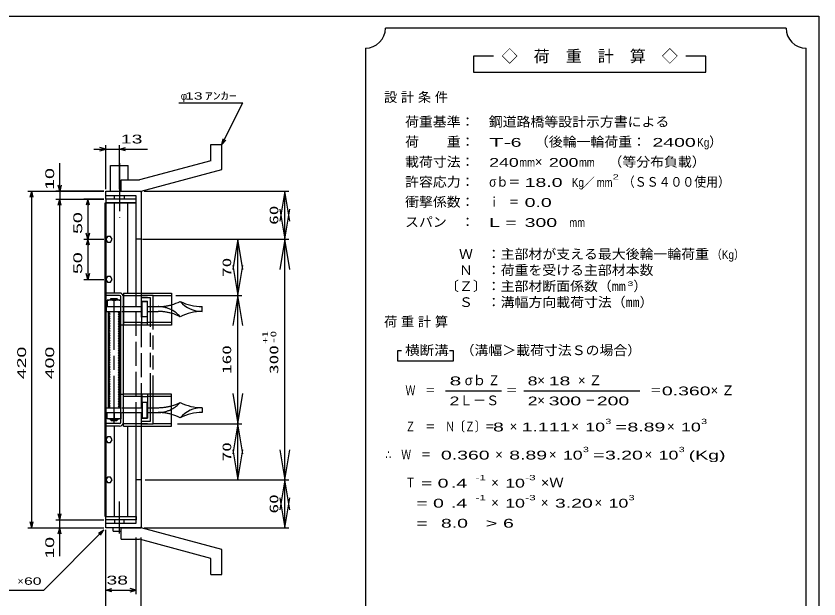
# Model space of a CAD drawing. Units: millimetres at full size, sheet at 1:5. Extents: x -910 to 868, y -641 to 524.
# Drawn here: x -134 to 868, y -203 to 524 of the extents above; entities that cross this region are included whole.
import ezdxf
from ezdxf.enums import TextEntityAlignment as Align

# ---------------------------------------------------------------- set-up
doc = ezdxf.new("R2010")
doc.units = ezdxf.units.MM
doc.header["$LTSCALE"] = 5
for name, pattern in [('CHAIN', [18.5, 12, -1.5, 3.5, -1.5]), ('CHAIN_DOUBLE_DASH', [23.5, 12, -1.5, 3.5, -1.5, 3.5, -1.5]), ('DASHED', [7.5, 6, -1.5]), ('LONG_DASHED_DOTTED', [15.25, 12, -1.5, 0.25, -1.5])]:
    doc.linetypes.add(name, pattern=pattern)
for name, color, linetype, lineweight in [('0_2', 150, 'Continuous', 25), ('16', 3, 'Continuous', 25), ('17', 2, 'Continuous', 25), ('19', 6, 'Continuous', 25), ('22', 4, 'Continuous', 25), ('24', 2, 'Continuous', 25)]:
    doc.layers.add(name, color=color, linetype=linetype, lineweight=lineweight)
doc.styles.add('ベクトル', font='')
doc.styles.add('ＭＳ ゴシック', font='')
doc.styles.get('ベクトル').set_extended_font_data('ベクトル')
doc.styles.get('ＭＳ ゴシック').set_extended_font_data('MS Gothic')

# ---------------------------------------------------------------- blocks, each defined once
blk = doc.blocks.new('open_arrow')
at = {"color": 0, "linetype": 'Continuous', "lineweight": -2}
blk.add_lwpolyline([(7.5, 1.25), (0, 0), (7.5, -1.25)], dxfattribs=at)

msp = doc.modelspace()

# ---------------------------------------------------------------- hatches: boundary and pattern name
at = {"layer": '17', "lineweight": 13}
h = msp.add_hatch(dxfattribs=at)
h.set_pattern_fill('USER', style=0, pattern_type=2)
h.set_pattern_definition([(135, (-120.576, 464.955), (-1.06066, -1.06066), [])])
h.paths.add_polyline_path([(-18.7, 35.883), (-18.7, 155.883), (-16.7, 155.883), (-16.7, 35.883)])
h = msp.add_hatch(dxfattribs=at)
h.set_pattern_fill('USER', style=0, pattern_type=2)
h.set_pattern_definition([(135, (-113.576, 464.955), (-1.06066, -1.06066), [])])
h.paths.add_polyline_path([(-6.7, 35.883), (-6.7, 155.883), (-4.7, 155.883), (-4.7, 35.883)])

# ---------------------------------------------------------------- linework, layer by layer
at = {"layer": '0_2'}
for p, q in [((-862, 524.25), (868, 524.25)), ((868, 524.25), (868, -575.75))]:
    msp.add_line(p, q, dxfattribs=at)
at = {"layer": '16'}
for p, q in [((-22.7, -99.617), (-22.7, 291.383)), ((-22.7, 291.383), (-22, 291.383)), ((16, 295.883), (-22, 295.883)), ((-22, 295.883), (-22, 291.383)), ((-22, 291.383), (16, 291.383)), ((-22, 291.383), (-22, -99.617)), ((16, 291.383), (-22, 291.383)), ((-11.5, 291.383), (-11.5, 178.883)), ((5.5, 178.883), (5.5, 291.383)), ((16, 291.383), (16, 295.883)), ((16, 178.883), (16, 291.383)), ((-20.024, 249.333), (-22, 245.855)), ((-22, 245.855), (-19.976, 242.405)), ((-16.024, 249.361), (-20.024, 249.333)), ((-19.976, 242.405), (-15.976, 242.433)), ((-14, 245.883), (-16.024, 249.361)), ((-15.976, 242.433), (-14, 245.911)), ((-20.024, 199.333), (-22, 195.855)), ((-22, 195.855), (-19.976, 192.405)), ((-16.024, 199.361), (-20.024, 199.333)), ((-19.976, 192.405), (-15.976, 192.433)), ((-14, 195.883), (-16.024, 199.361)), ((-15.976, 192.433), (-14, 195.911)), ((-11.5, 12.883), (-11.5, -99.617)), ((5.5, -99.617), (5.5, 12.883)), ((16, -99.617), (16, 12.883)), ((-20.024, -0.667), (-22, -4.145)), ((-22, -4.145), (-19.976, -7.595)), ((-16.024, -0.639), (-20.024, -0.667)), ((-19.976, -7.595), (-15.976, -7.567)), ((-14, -4.117), (-16.024, -0.639)), ((-15.976, -7.567), (-14, -4.089)), ((-20.024, -50.667), (-22, -54.145)), ((-22, -54.145), (-19.976, -57.595)), ((-16.024, -50.639), (-20.024, -50.667)), ((-19.976, -57.595), (-15.976, -57.567)), ((-14, -54.117), (-16.024, -50.639)), ((-15.976, -57.567), (-14, -54.089)), ((-22, -99.617), (-22.7, -99.617)), ((-22, -99.617), (16, -99.617)), ((-22, -104.117), (-22, -99.617)), ((-22, -99.617), (16, -99.617)), ((16, -99.617), (16, -104.117)), ((16, -104.117), (-22, -104.117))]:
    msp.add_line(p, q, dxfattribs=at)
at = {"layer": '17', "color": 3}
for p, q in [((-4.8, 178.883), (-22, 178.883)), ((-22, 175.683), (-22, 178.883)), ((-4.8, 175.683), (-22, 175.683)), ((-3.2, 17.683), (-3.2, 174.083)), ((0, 178.883), (0, 138.883)), ((0, 178.883), (60, 178.883)), ((0, 17.683), (0, 174.083)), ((60, 178.883), (60, 138.883)), ((23, 168.883), (30, 168.883)), ((23, 138.883), (23, 168.883)), ((30, 138.883), (30, 168.883)), ((23, 142.083), (30, 142.083)), ((0, 138.883), (-3.2, 138.883)), ((60, 138.883), (0, 138.883)), ((-3.2, 52.883), (0, 52.883)), ((0, 12.883), (0, 52.883)), ((60, 52.883), (0, 52.883)), ((23, 52.883), (23, 22.883)), ((30, 52.883), (30, 22.883)), ((60, 12.883), (60, 52.883)), ((23, 49.683), (30, 49.683)), ((23, 22.883), (30, 22.883)), ((-4.8, 16.083), (-22, 16.083)), ((-22, 16.083), (-22, 12.883)), ((-4.8, 12.883), (-22, 12.883)), ((0, 12.883), (60, 12.883))]:
    msp.add_line(p, q, dxfattribs=at)
at = {"layer": '17'}
for p, q in [((-16.7, 170.383), (-15.2, 171.883)), ((-16.7, 169.883), (-16.7, 170.383)), ((-16.7, 170.383), (-6.7, 170.383)), ((-15.888, 169.883), (-15.888, 171.195)), ((-15.2, 171.883), (-8.2, 171.883)), ((-6.7, 170.383), (-8.2, 171.883)), ((-7.512, 169.883), (-7.512, 171.195)), ((-6.7, 169.883), (-6.7, 170.383)), ((-21.7, 161.883), (-21.7, 155.883)), ((-21.7, 161.883), (-3.2, 161.883)), ((-3.2, 169.883), (-20.2, 169.883)), ((-20.2, 169.883), (-20.2, 161.883)), ((-20.2, 161.883), (-3.2, 161.883)), ((-11.7, 161.883), (-11.7, 168.988)), ((-3.2, 161.883), (-3.2, 169.883)), ((23.5, 149.383), (23.5, 168.383)), ((23.5, 168.383), (29.5, 168.383)), ((29.5, 168.383), (29.5, 149.383)), ((98.3, 155.943), (98.3, 161.883)), ((-21.7, 155.883), (-3.2, 155.883)), ((-17.7, 35.883), (-17.7, 155.883)), ((-5.7, 155.883), (-5.7, 35.883)), ((29.5, 149.383), (23.5, 149.383)), ((29.5, 42.383), (23.5, 42.383)), ((23.5, 42.383), (23.5, 23.383)), ((29.5, 23.383), (29.5, 42.383)), ((-21.7, 29.883), (-21.7, 35.883)), ((-21.7, 35.883), (-3.2, 35.883)), ((98.3, 35.823), (98.3, 29.883)), ((-21.7, 29.883), (-3.2, 29.883)), ((-20.2, 21.883), (-20.2, 29.883)), ((-20.2, 29.883), (-3.2, 29.883)), ((-3.2, 21.883), (-20.2, 21.883)), ((-16.7, 21.883), (-16.7, 21.383)), ((-16.7, 21.383), (-6.7, 21.383)), ((-16.7, 21.383), (-15.2, 19.883)), ((-15.888, 21.883), (-15.888, 20.571)), ((-11.7, 29.883), (-11.7, 22.778)), ((-6.7, 21.383), (-8.2, 19.883)), ((-7.512, 21.883), (-7.512, 20.571)), ((-6.7, 21.883), (-6.7, 21.383)), ((-3.2, 29.883), (-3.2, 21.883)), ((23.5, 23.383), (29.5, 23.383)), ((-15.2, 19.883), (-8.2, 19.883))]:
    msp.add_line(p, q, dxfattribs=at)
at = {"layer": '17', "color": 33, "linetype": 'CHAIN'}
msp.add_line((-11.7, 15.729), (-11.7, 175.136), dxfattribs=at)
at = {"layer": '17', "color": 3, "linetype": 'DASHED'}
for p, q in [((0, 175.683), (60, 175.683)), ((23, 142.083), (0, 142.083)), ((60, 142.083), (30, 142.083)), ((23, 49.683), (0, 49.683)), ((60, 49.683), (30, 49.683)), ((0, 16.083), (60, 16.083))]:
    msp.add_line(p, q, dxfattribs=at)
at = {"layer": '17', "color": 171, "linetype": 'DASHED'}
for p, q in [((16, 12.883), (16, 178.883)), ((22, 178.883), (22, 12.883))]:
    msp.add_line(p, q, dxfattribs=at)
at = {"layer": '17', "linetype": 'DASHED'}
for p, q in [((-2.115, 161.883), (23.5, 161.883)), ((29.5, 161.883), (43.3, 161.883)), ((-2.115, 155.883), (23.5, 155.883)), ((29.5, 155.883), (43.3, 155.883)), ((-2.115, 35.883), (23.5, 35.883)), ((29.5, 35.883), (43.3, 35.883)), ((-2.115, 29.883), (23.5, 29.883)), ((29.5, 29.883), (43.3, 29.883))]:
    msp.add_line(p, q, dxfattribs=at)
at = {"layer": '17', "color": 7}
for p, q in [((-18.7, 35.883), (-18.7, 155.883)), ((-4.7, 155.883), (-4.7, 35.883))]:
    msp.add_line(p, q, dxfattribs=at)
at = {"layer": '17', "color": 3}
for centre, radius, start, end in [((-4.8, 174.083), 4.8, 0, 90), ((-4.8, 174.083), 1.6, 0, 90), ((-4.8, 17.683), 4.8, 270, 0), ((-4.8, 17.683), 1.6, 270, 0)]:
    msp.add_arc(centre, radius, start, end, dxfattribs=at)
at = {"layer": '17'}
for centre, radius, start, end in [((-15.95, 159.438), 10.453, 66.00934, 113.99066), ((-7.45, 159.438), 10.453, 66.00934, 113.99066), ((43.3, 223.306), 61.423, 285.77645, 296.59714), ((98.3, 192.383), 36.5, 221.11209, 270), ((98.3, 223.306), 61.423, 243.40286, 270), ((43.3, 125.383), 36.5, 41.11209, 62.77189), ((43.3, 94.46), 61.423, 63.40286, 74.22355), ((98.3, 94.46), 61.423, 90, 116.59714), ((43.3, 66.383), 36.5, 297.22811, 318.88791), ((43.3, 97.306), 61.423, 285.77645, 296.59714), ((98.3, 97.306), 61.423, 243.40286, 270), ((98.3, -0.617), 36.5, 90, 138.88791), ((-15.95, 32.328), 10.453, 246.00934, 293.99066), ((-7.45, 32.328), 10.453, 246.00934, 293.99066), ((43.3, -31.54), 61.423, 63.40286, 74.22355), ((98.3, -31.54), 61.423, 90, 116.59714)]:
    msp.add_arc(centre, radius, start, end, dxfattribs=at)
at = {"layer": '17', "linetype": 'DASHED'}
for centre, radius, start, end in [((43.3, 223.306), 61.423, 270, 285.77645), ((43.3, 125.383), 36.5, 62.77189, 90), ((43.3, 94.46), 61.423, 74.22355, 90), ((43.3, 97.306), 61.423, 270, 285.77645), ((43.3, 66.383), 36.5, 270, 297.22811), ((43.3, -31.54), 61.423, 74.22355, 90)]:
    msp.add_arc(centre, radius, start, end, dxfattribs=at)
at = {"layer": '19'}
for p, q in [((109, 363.883), (123, 363.883)), ((109, 343.883), (109, 363.883)), ((123, 332.883), (123, 363.883)), ((109, 343.883), (20, 319.883)), ((-16, 305.883), (-16, 337.883)), ((-16, 337.883), (6, 337.883)), ((6, 319.883), (6, 337.883)), ((22, 305.883), (123, 332.883)), ((-3, 319.883), (20, 319.883)), ((-3, 305.883), (-3, 319.883)), ((-22, 295.883), (-22, 305.883)), ((-22, 305.883), (21, 305.883)), ((-3, 305.883), (22, 305.883)), ((21, 305.883), (22, 304.883)), ((22, 304.883), (22, 178.883)), ((16, 299.883), (-22, 299.883)), ((-11, 295.883), (-11, 299.883)), ((1, 299.883), (1, 295.883)), ((16, 179.795), (16, 299.883)), ((22, 245.883), (16, 245.883)), ((16, -108.117), (16, 12.883)), ((22, 12.883), (22, -113.117)), ((22, -54.117), (16, -54.117)), ((-22, -114.117), (-22, -104.117)), ((-22, -108.117), (16, -108.117)), ((-11, -104.117), (-11, -108.117)), ((1, -108.117), (1, -104.117)), ((21, -114.117), (-22, -114.117)), ((-13, -118.117), (-13, -114.117)), ((-13, -118.117), (-3, -118.117)), ((-3, -114.117), (22, -114.117)), ((-3, -128.117), (-3, -114.117)), ((22, -113.117), (21, -114.117)), ((123, -141.117), (22, -114.117)), ((-3, -128.117), (20, -128.117)), ((109, -152.117), (20, -128.117)), ((123, -172.117), (123, -141.117)), ((109, -172.117), (109, -152.117)), ((109, -172.117), (123, -172.117))]:
    msp.add_line(p, q, dxfattribs=at)
at = {"layer": '19', "linetype": 'LONG_DASHED_DOTTED'}
for p, q in [((-5, 340.883), (-5, 272.883)), ((-5, -121.117), (-5, -81.117))]:
    msp.add_line(p, q, dxfattribs=at)
at = {"layer": '19', "linetype": 'CHAIN_DOUBLE_DASH'}
for p, q in [((37, 175.883), (22, 175.883)), ((33.8, 172.683), (22, 172.683)), ((33.8, 19.083), (33.8, 172.683)), ((37, 15.883), (37, 175.883)), ((22, 19.083), (33.8, 19.083)), ((22, 15.883), (37, 15.883))]:
    msp.add_line(p, q, dxfattribs=at)
at = {"layer": '22'}
for p, q in [((69, 415.883), (149, 415.883)), ((123, 363.883), (149, 415.883)), ((123, 363.883), (124.5, 371.183)), ((-22, 308.383), (-22, 363.383)), ((-5, 308.383), (-5, 363.383)), ((123, 363.883), (128, 369.383)), ((-37, 358.383), (-22, 358.383)), ((-22, 358.383), (-29.5, 360.383)), ((-29.5, 356.383), (-22, 358.383)), ((-22, 358.383), (-5, 358.383)), ((-5, 358.383), (2.5, 360.383)), ((2.5, 356.383), (-5, 358.383)), ((-5, 358.383), (30, 358.383)), ((-79.5, 305.883), (-79.5, 340.883)), ((-79.5, 305.883), (-81.5, 313.383)), ((-77.5, 313.383), (-79.5, 305.883)), ((-119.5, 305.883), (-24.5, 305.883)), ((-116.5, 298.383), (-114.5, 305.883)), ((-112.5, 298.383), (-114.5, 305.883)), ((-114.5, -114.117), (-114.5, 305.883)), ((-24.5, 305.883), (-84.5, 305.883)), ((-79.5, 305.883), (-79.5, 295.883)), ((26, 305.883), (206.594, 305.883)), ((201.594, 245.883), (201.594, 305.883)), ((-84.5, 295.883), (-24.5, 295.883)), ((-81.5, 288.383), (-79.5, 295.883)), ((-77.5, 288.383), (-79.5, 295.883)), ((-79.5, -104.117), (-79.5, 295.883)), ((-24.5, 295.883), (-49.5, 295.883)), ((-44.5, 295.883), (-46.5, 288.383)), ((-42.5, 288.383), (-44.5, 295.883)), ((-44.5, 295.883), (-44.5, 245.883)), ((-44.5, 245.883), (-46.5, 253.383)), ((-42.5, 253.383), (-44.5, 245.883)), ((-49.5, 245.883), (-24.5, 245.883)), ((-44.5, 245.883), (-46.5, 238.383)), ((-42.5, 238.383), (-44.5, 245.883)), ((-44.5, 245.883), (-44.5, 195.883)), ((24, 245.883), (147.779, 245.883)), ((29, 245.883), (206.594, 245.883)), ((29, 245.883), (206.594, 245.883)), ((142.779, 175.883), (142.779, 245.883)), ((201.594, -54.117), (201.594, 245.883)), ((-44.5, 195.883), (-46.5, 203.383)), ((-42.5, 203.383), (-44.5, 195.883)), ((-49.5, 195.883), (-24.5, 195.883)), ((65.451, 175.883), (147.779, 175.883)), ((65.451, 175.883), (147.779, 175.883)), ((142.779, 15.883), (142.779, 175.883)), ((67.566, 15.883), (147.779, 15.883)), ((67.566, 15.883), (147.779, 15.883)), ((142.779, -54.117), (142.779, 15.883)), ((27, -54.117), (147.779, -54.117)), ((32, -54.117), (206.594, -54.117)), ((32, -54.117), (206.594, -54.117)), ((201.594, -114.117), (201.594, -54.117)), ((-79.5, -104.117), (-81.5, -96.617)), ((-79.5, -104.117), (-77.5, -96.617)), ((-114.5, -114.117), (-116.5, -106.617)), ((-114.5, -114.117), (-112.5, -106.617)), ((-84.5, -104.117), (-24.5, -104.117)), ((-79.5, -114.117), (-79.5, -104.117)), ((-119.5, -114.117), (-24.5, -114.117)), ((-99.5, -191.617), (-24.5, -116.617)), ((-84.5, -114.117), (-24.5, -114.117)), ((-81.5, -121.617), (-79.5, -114.117)), ((-77.5, -121.617), (-79.5, -114.117)), ((-79.5, -149.117), (-79.5, -114.117)), ((-31, -120.617), (-24.5, -116.617)), ((-28.5, -123.117), (-24.5, -116.617)), ((-22, -196.617), (-22, -116.617)), ((-22, -231.617), (-22, -116.617)), ((26, -114.117), (206.594, -114.117)), ((16, -196.617), (16, -126.117)), ((22, -231.617), (22, -126.117)), ((-22, -191.617), (-14.5, -189.617)), ((16, -191.617), (8.5, -189.617)), ((-199.5, -191.617), (-99.5, -191.617)), ((-14.5, -193.617), (-22, -191.617)), ((-22, -191.617), (16, -191.617)), ((8.5, -193.617), (16, -191.617))]:
    msp.add_line(p, q, dxfattribs=at)
at = {"layer": '24', "color": 4}
for p, q in [((827, 509.25), (327, 509.25)), ((302, 484.25), (302, -290.75)), ((852, -290.75), (852, 484.25)), ((462, 474.25), (437, 474.25)), ((437, 474.25), (437, 454.25)), ((727, 474.25), (702, 474.25)), ((727, 454.25), (727, 474.25)), ((437, 454.25), (727, 454.25)), ((347, 106.75), (342, 106.75)), ((342, 106.75), (342, 94.25)), ((412, 106.75), (407, 106.75)), ((412, 94.25), (412, 106.75)), ((342, 94.25), (412, 94.25)), ((402, 56.75), (472, 56.75)), ((499.5, 56.75), (644.5, 56.75))]:
    msp.add_line(p, q, dxfattribs=at)
for centre, start, end in [((302, 509.25), 270, 0), ((852, 509.25), 180, 270)]:
    msp.add_arc(centre, 25, start, end, dxfattribs=at)

# ---------------------------------------------------------------- block references
at = {"layer": '22', "xscale": 5, "yscale": 5}
for p, rotation in [((201.594, 305.883), 270), ((201.594, 245.883), 90), ((142.779, 245.883), 270), ((201.594, 245.883), 270), ((142.779, 175.883), 90), ((142.779, 175.883), 270), ((142.779, 15.883), 90), ((142.779, 15.883), 270), ((142.779, -54.117), 90), ((201.594, -54.117), 90), ((201.594, -54.117), 270), ((201.594, -114.117), 90)]:
    msp.add_blockref('open_arrow', p, dxfattribs=dict(at, rotation=rotation))

# ---------------------------------------------------------------- texts
at = {"layer": '22', "color": 2, "style": 'ベクトル'}
for s, p in [('φ', (71.5, 424.633)), ('×', (-132, -180.367))]:
    msp.add_text(s, height=9.164, dxfattribs=at).set_placement(p, align=Align.MIDDLE_LEFT)
for s, height, width, p in [(' 13 ', 9.164, 1.6, (71.5, 424.633)), ('ｱﾝｶｰ', 9.164, 1.6, (101.5, 424.633)), (' 13 ', 11, 1.65, (-10, 370.883)), (' 60 ', 9.164, 1.6, (-129.5, -180.367)), (' 38 ', 11, 1.65, (-28, -179.117))]:
    msp.add_text(s, height=height, dxfattribs=dict(at, width=width)).set_placement(p, align=Align.MIDDLE_LEFT)
at = {"layer": '22', "color": 2, "style": 'ベクトル', "width": 1.65}
for s, p in [(' 10 ', (-92, 300.883)), (' 50 ', (-57, 245.883)), (' 50 ', (-57, 195.883)), (' 420 ', (-127, 64.633)), (' 400 ', (-92, 64.633)), (' 10 ', (-92, -159.117))]:
    msp.add_text(s, height=11, rotation=90, dxfattribs=at).set_placement(p, align=Align.MIDDLE_LEFT)
at = {"layer": '22', "style": 'ＭＳ ゴシック', "width": 1.6}
for s, p in [('60', (196.594, 275.883)), ('70', (137.779, 210.883)), ('160', (137.779, 95.883)), ('300', (196.594, 95.883)), ('70', (137.779, -19.117)), ('60', (196.594, -84.117))]:
    msp.add_text(s, height=11, rotation=90, dxfattribs=at).set_placement(p, align=Align.BOTTOM_CENTER)
at = {"layer": '22', "color": 2, "style": 'ＭＳ ゴシック', "width": 1.6}
for s, p in [('+1', (176.907, 123.623)), ('-0', (187.149, 123.623))]:
    msp.add_text(s, height=7.331, rotation=90, dxfattribs=at).set_placement(p, align=Align.MIDDLE_CENTER)
at = {"layer": '24', "style": 'ベクトル'}
for s, height, p in [('◇\u3000荷\u3000重\u3000計\u3000算\u3000◇', 14.66, (472, 474.25)), ('）', 12.1, (731, 367.5)), ('×', 12.1, (513.5, 342.5)), ('／', 11, (573.25, 316.75)), ('）', 12.1, (636.5, 187.5)), ('σｂ', 12.1, (426, 70)), ('×', 12.1, (516.5, 70)), ('Ｌ－Ｓ', 12.1, (419.5, 45)), ('×', 12.1, (516.5, 45)), ('×', 12.1, (482, 12.5)), ('×', 12.1, (559, 12.5)), ('×', 12.1, (678.5, 12.5)), ('×', 12.1, (464, -22.5)), ('×', 12.1, (531, -22.5)), ('×', 12.1, (650.5, -22.5)), ('×', 12.1, (459, -57.5)), ('×', 12.1, (459, -82.5)), ('×', 12.1, (521, -82.5)), ('×', 12.1, (588, -82.5))]:
    msp.add_text(s, height=height, dxfattribs=at).set_placement(p, align=Align.MIDDLE_LEFT)
for s, height, width, p in [('荷重基準：\u3000', 12.1, 1.05, (351.5, 392.5)), ('鋼道路橋等設計示方書による', 12.1, 1.05, (456, 392.5)), ('荷\u3000\u3000重：\u3000', 12.1, 1.05, (351.5, 367.5)), ('T-', 11, 2, (456.5, 366.75)), (' 6 ', 11, 1.65, (476.5, 366.75)), ('（後輪一輪荷重：', 12.1, 1.05, (513.5, 367.5)), (' 2400', 11, 1.65, (653.5, 366.75)), ('Kg', 11, 0.85, (716, 366.75)), ('載荷寸法：\u3000', 12.1, 1.05, (351.5, 342.5)), ('240', 11, 1.5, (456.5, 341.75)), ('mm', 11, 0.8, (494, 341.75)), ('200', 11, 1.5, (531, 341.75)), ('mm', 11, 0.8, (568.5, 341.75)), ('\u3000（等分布負載）', 12.1, 1.05, (588, 342.5)), ('許容応力：\u3000', 12.1, 1.05, (351.5, 317.5)), ('σｂ＝', 12.1, 0.9, (456.5, 317.5)), (' 18.0', 11, 1.65, (494, 316.75)), ('Kg', 11, 0.85, (559.5, 316.75)), ('2', 6.598, 1.5, (610.75, 323.75)), ('（ＳＳ４００使用）', 12.1, 0.9, (623.25, 317.5)), ('mm', 11, 0.8, (590.75, 316.75)), ('衝撃係数：\u3000', 12.1, 1.05, (351.5, 292.5)), ('ｉ\u3000＝', 12.1, 0.75, (456.5, 292.5)), (' 0.0', 11, 1.65, (494, 291.75)), ('スパン\u3000：\u3000', 12.1, 1.05, (351.5, 267.5)), ('L =', 11, 1.65, (456.5, 266.75)), (' 300 ', 11, 1.65, (494, 266.75)), ('mm', 11, 0.8, (556.5, 266.75)), ('\u3000Ｗ\u3000：主部材が支える最大後輪一輪荷重', 12.1, 1.05, (401.5, 227.5)), ('（Kg）', 11, 0.85, (734, 226.75)), ('\u3000Ｎ\u3000：荷重を受ける主部材本数', 12.1, 1.05, (401.5, 207.5)), ('〔Ｚ〕：主部材断面係数（㎜', 12.1, 1.05, (401.5, 187.5)), ('3', 5.499, 1.8, (629, 190.5)), ('\u3000Ｓ\u3000：溝幅方向載荷寸法（㎜）', 12.1, 1.05, (401.5, 167.5)), ('横断溝', 12.1, 1.1, (351.5, 107.5)), ('\u3000（溝幅＞載荷寸法Ｓの場合）', 12.1, 1.05, (403.5, 107.5)), ('8', 11, 1.8, (407, 69.25)), ('Ｚ', 12.1, 0.9, (455, 70)), ('8', 11, 1.5, (504.5, 69.25)), (' 18 ', 11, 1.65, (524, 69.25)), ('Ｗ\u3000＝', 12.1, 0.75, (352, 57.5)), ('＝', 12.1, 0.9, (477, 57.5)), ('＝', 12.1, 0.9, (657, 57.5)), ('0.360', 11, 1.65, (672, 56.75)), ('2', 11, 1.5, (407, 44.25)), ('2', 11, 1.5, (504.5, 44.25)), (' 300 ', 11, 1.65, (524, 44.25)), ('－', 12.1, 0.75, (576.5, 45)), (' 200 ', 11, 1.65, (584, 44.25)), ('Ｚ\u3000＝\u3000Ｎ〔Ｚ〕＝', 12.1, 0.75, (352, 12.5)), ('3', 6.598, 1.5, (601.5, 18.75)), ('3', 6.598, 1.5, (721, 18.75)), (' 8 ', 11, 1.65, (454.5, 11.75)), ('1.111', 11, 1.65, (497, 11.75)), ('10', 11, 1.5, (576.5, 11.75)), ('=', 11, 1.7, (614, 11.75)), ('8.89', 11, 1.65, (629, 11.75)), ('10', 11, 1.5, (696, 11.75)), ('∴\u3000Ｗ\u3000＝', 12.1, 0.75, (327, -22.5)), (' 0.360', 11, 1.65, (389.5, -23.25)), ('8.89', 11, 1.65, (481.5, -23.25)), ('10', 11, 1.5, (548.5, -23.25)), ('3', 6.598, 1.5, (573.5, -16.25)), ('3.20', 11, 1.65, (601, -23.25)), ('10', 11, 1.5, (668, -23.25)), ('3', 6.598, 1.5, (693, -16.25)), ('(Kg)', 11, 1.65, (705.5, -23.25)), ('=', 11, 1.7, (586, -23.25)), ('-1', 6.598, 1.65, (439.5, -51.25)), ('-3', 6.598, 1.65, (501.5, -51.25)), ('Ｔ', 12.1, 0.75, (352, -57.5)), (' = 0', 11, 1.65, (364.5, -58.25)), (' .4 ', 11, 1.65, (402, -58.25)), ('10', 11, 1.5, (476.5, -58.25)), ('×Ｗ', 12.1, 1.1, (521, -57.5)), ('  = 0', 11, 1.65, (352, -83.25)), (' .4 ', 11, 1.65, (402, -83.25)), ('-1', 6.598, 1.65, (439.5, -76.25)), ('10', 11, 1.5, (476.5, -83.25)), ('-3', 6.598, 1.65, (501.5, -76.25)), ('3.20', 11, 1.65, (538.5, -83.25)), ('10', 11, 1.5, (605.5, -83.25)), ('3', 6.598, 1.5, (630.5, -76.25)), ('  =', 11, 1.65, (352, -108.25)), (' 8.0', 11, 1.65, (389.5, -108.25)), ('>', 11, 1.7, (452, -108.25)), (' 6 ', 11, 1.65, (467, -108.25))]:
    msp.add_text(s, height=height, dxfattribs=dict(at, width=width)).set_placement(p, align=Align.MIDDLE_LEFT)
at = {"layer": '24', "char_height": 12.1, "attachment_point": 4, "style": 'ベクトル'}
for s, insert in [('\\T1.28;設計条件', (325.25, 422.5)), ('\\T1.28;荷重計算', (325.25, 142.5)), ('\\T1.42;×Ｚ', (567.25, 70)), ('\\T1.42;×Ｚ', (732.75, 57.5))]:
    msp.add_mtext(s, dxfattribs=dict(at, insert=insert))

doc.saveas('drawing.dxf')
